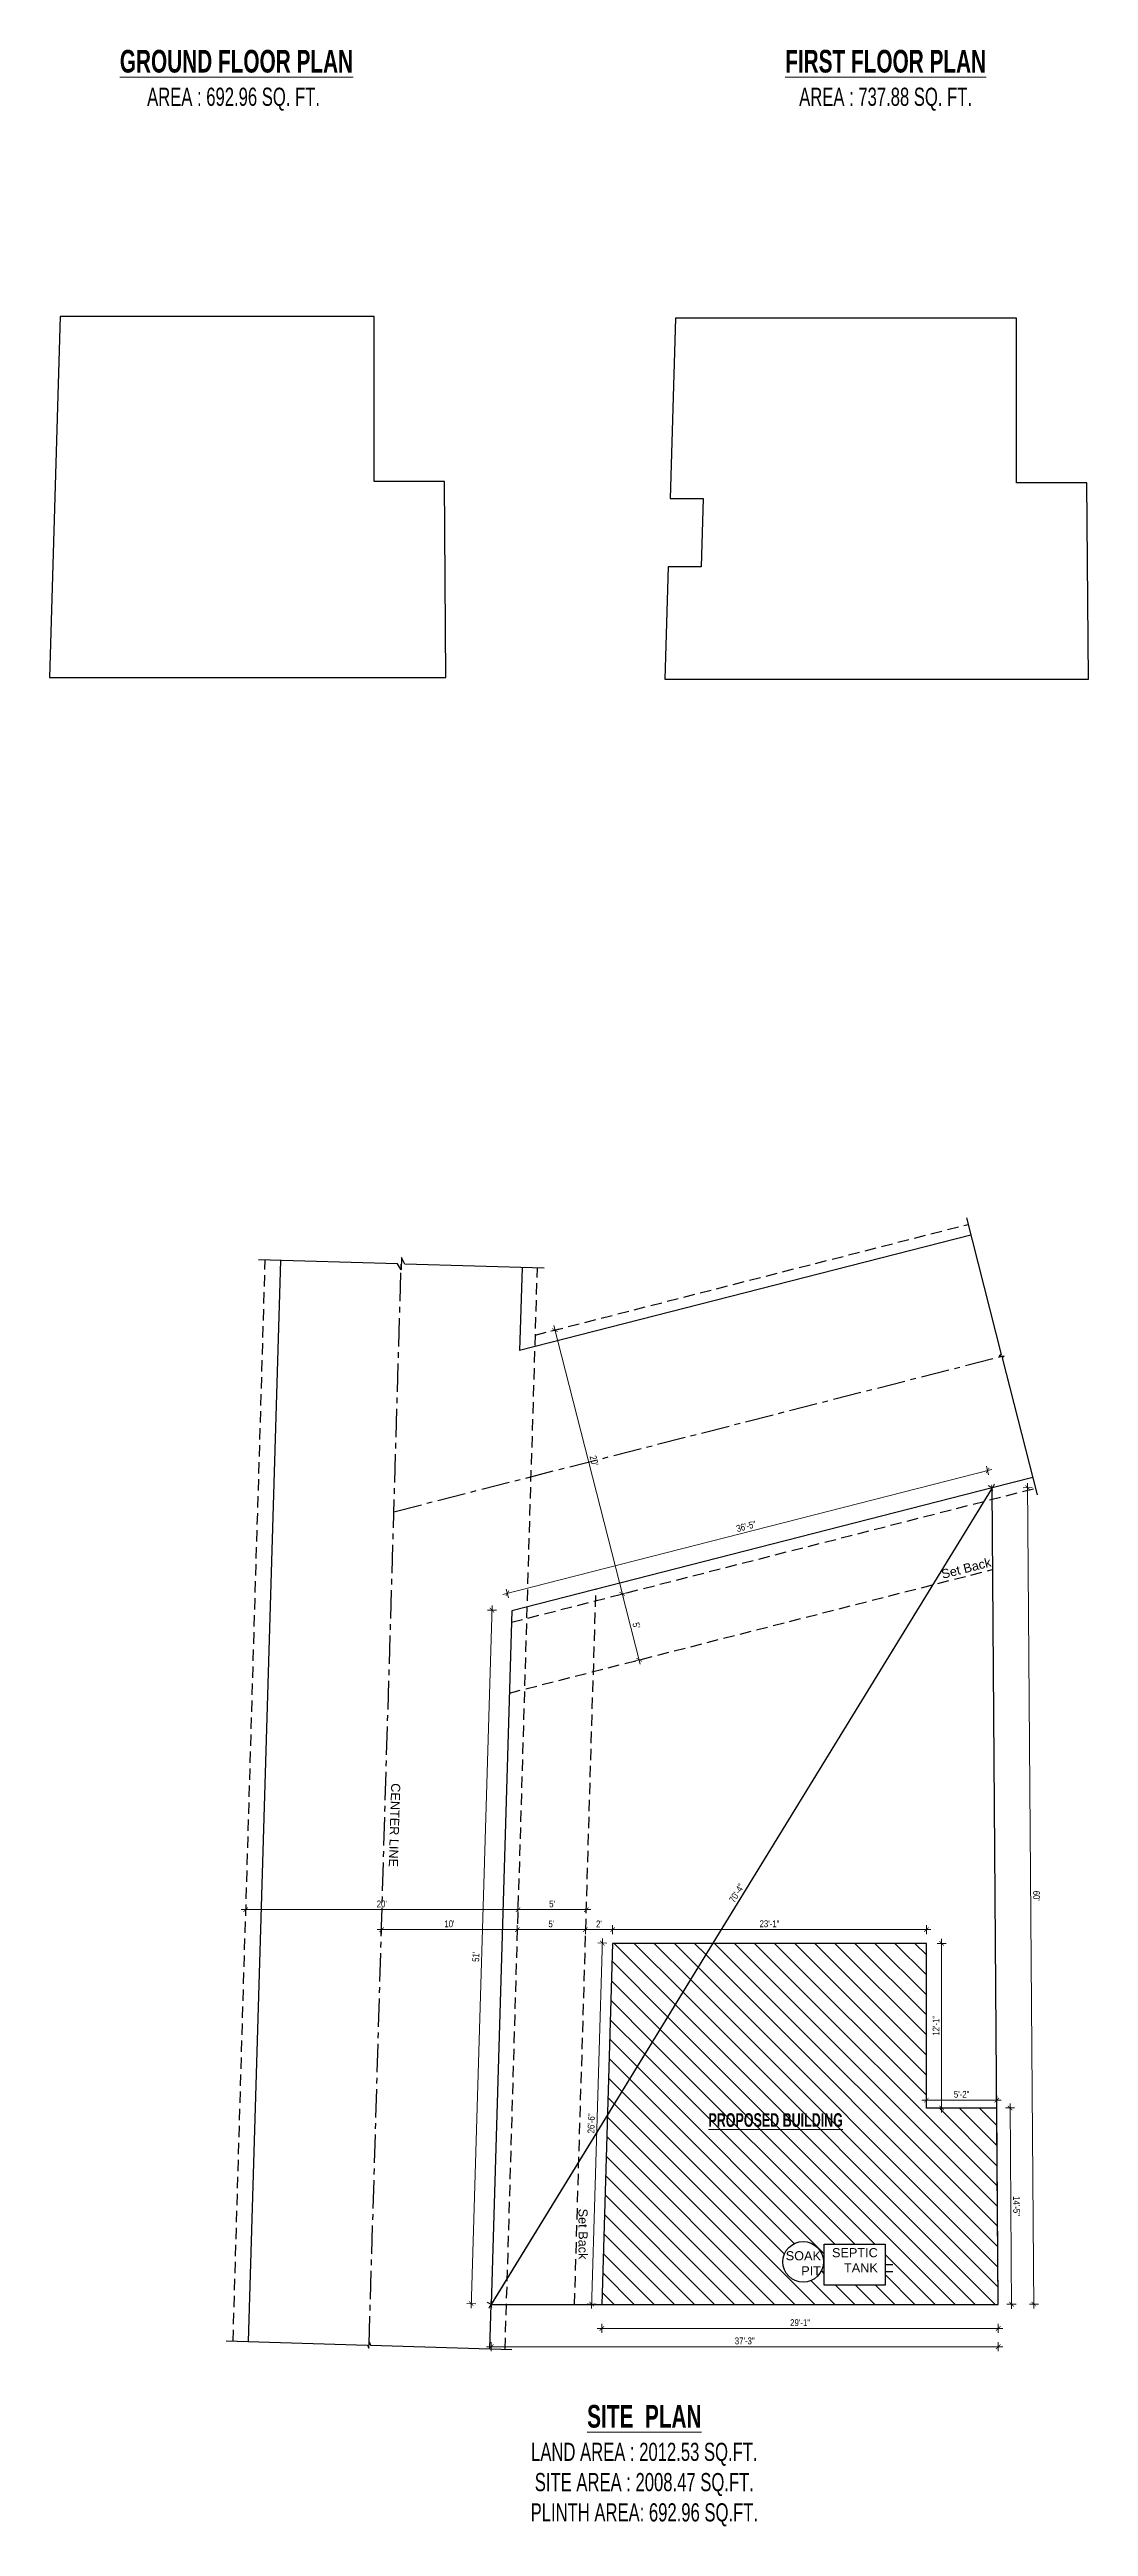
# Model space of a CAD drawing. Header units: inches. Extents: x -9985691 to 3643, y -3270716 to 4788.
# Drawn here: x -4975118 to -4974202, y -3267258 to -3265075 of the extents above; entities that cross this region are included whole.
import ezdxf

# ---------------------------------------------------------------- set-up
doc = ezdxf.new("R2010")
doc.units = ezdxf.units.IN
doc.header["$LTSCALE"] = 2
doc.header["$MEASUREMENT"] = 0
doc.header["$PDMODE"] = 34
doc.linetypes.add('CENTER', pattern=[2, 1.25, -0.25, 0.25, -0.25])
doc.linetypes.add('HIDDEN', pattern=[0.375, 0.25, -0.125])
doc.layers.get('0').update_dxf_attribs({"linetype": 'CONTINUOUS'})
doc.layers.get('DEFPOINTS').update_dxf_attribs({"color": 141, "linetype": 'CONTINUOUS'})
doc.layers.add('A-Hatch', color=7, linetype='CONTINUOUS')
doc.layers.add('furniture', color=31, linetype='CONTINUOUS')
for name, color, linetype, lineweight in [('DIM 1-100', 4, 'CONTINUOUS', 13), ('Text-100.w', 254, 'CONTINUOUS', 9), ('TEXTLAYER', 7, 'CONTINUOUS', 18), ('Toilet', 7, 'CONTINUOUS', 25)]:
    doc.layers.add(name, color=color, linetype=linetype, lineweight=lineweight)
doc.styles.add('Arial', font='arial.ttf', dxfattribs={"width": 0.8, "height": 12})
doc.styles.get("Standard").update_dxf_attribs({"font": 'ARIALN.TTF'})
doc.dimstyles.new('1 by 96', dxfattribs={"dimtxt": 6, "dimasz": 4, "dimexe": 4, "dimexo": 4, "dimgap": 2, "dimtad": 1, "dimdec": 0, "dimzin": 0, "dimdsep": 46, "dimlunit": 4, "dimtxsty": 'Standard', "dimblk": 'ARCHTICK', "dimcen": 0, "dimdle": 4, "dimadec": 0, "dimazin": 0, "dimtfac": 1, "dimtdec": 0, "dimtix": 1, "dimtofl": 0, "dimtmove": 1, "dimatfit": 3, "dimldrblk": 'ARCHTICK', "dimfxl": 4, "dimfxlon": 1, "dimtolj": 1, "dimtzin": 0, "dimlwd": -1, "dimlwe": -1, "dimarcsym": 0})

# ---------------------------------------------------------------- blocks, each defined once
blk = doc.blocks.new('_ArchTick')
at = {"color": 0, "linetype": 'ByBlock', "const_width": 0.15}
blk.add_lwpolyline([(-0.5, -0.5), (0.5, 0.5)], dxfattribs=at)
blk = doc.blocks.new('*D1276')
at = {"layer": 'DEFPOINTS', "color": 0, "ltscale": 0.5, "transparency": 16777216}
for p in [(-4974287.5, -3266342.9), (-4974729, -3267062.5), (-4974729, -3267062.5)]:
    blk.add_point(p, dxfattribs=at)
at = {"layer": 'DIM 1-100', "color": 0, "ltscale": 0.5, "transparency": 16777216}
for p, q in [((-4974285.4, -3266339.5), (-4974731.1, -3267065.9)), ((-4974287.5, -3266342.9), (-4974290.9, -3266340.8)), ((-4974729, -3267062.5), (-4974732.4, -3267060.4))]:
    blk.add_line(p, q, dxfattribs=at)
at = {"layer": 'DIM 1-100', "color": 0, "ltscale": 0.5, "transparency": 16777216, "xscale": 4, "yscale": 4, "zscale": 4}
for p, rotation in [((-4974287.5, -3266342.9), 58.47003300398777), ((-4974729, -3267062.5), 238.4700330039878)]:
    blk.add_blockref('_ArchTick', p, dxfattribs=dict(at, rotation=rotation))
at = {"layer": 'DIM 1-100', "color": 0, "ltscale": 0.5, "transparency": 16777216, "insert": (-4974512.6, -3266700), "char_height": 6, "attachment_point": 5, "rotation": 58.47}
blk.add_mtext('\\A1;70\'-4"', dxfattribs=at)
blk = doc.blocks.new('*D1277')
at = {"layer": 'DEFPOINTS', "color": 0, "ltscale": 0.5, "transparency": 16777216}
for p in [(-4974622, -3266732.2), (-4974622, -3266744.3), (-4974345.4, -3266744.3)]:
    blk.add_point(p, dxfattribs=at)
at = {"layer": 'DIM 1-100', "color": 0, "ltscale": 0.5, "transparency": 16777216}
for p, q in [((-4974341.4, -3266732.2), (-4974626, -3266732.2)), ((-4974622, -3266736.2), (-4974622, -3266728.2)), ((-4974345.4, -3266736.2), (-4974345.4, -3266728.2))]:
    blk.add_line(p, q, dxfattribs=at)
at = {"layer": 'DIM 1-100', "color": 0, "ltscale": 0.5, "transparency": 16777216, "xscale": 4, "yscale": 4, "zscale": 4, "rotation": 180}
blk.add_blockref('_ArchTick', (-4974622, -3266732.2), dxfattribs=at)
at = {"layer": 'DIM 1-100', "color": 0, "ltscale": 0.5, "transparency": 16777216, "xscale": 4, "yscale": 4, "zscale": 4}
blk.add_blockref('_ArchTick', (-4974345.4, -3266732.2), dxfattribs=at)
at = {"layer": 'DIM 1-100', "color": 0, "ltscale": 0.5, "transparency": 16777216, "insert": (-4974483.7, -3266727.1), "char_height": 6, "attachment_point": 5}
blk.add_mtext('\\A1;23\'-1"', dxfattribs=at)
blk = doc.blocks.new('*D1278')
at = {"layer": 'DEFPOINTS', "color": 0, "ltscale": 0.5, "transparency": 16777216}
for p in [(-4974622, -3266744.3), (-4974640.4, -3267062.2), (-4974631.5, -3267062.5)]:
    blk.add_point(p, dxfattribs=at)
at = {"layer": 'DIM 1-100', "color": 0, "ltscale": 0.5, "transparency": 16777216}
for p, q in [((-4974630.8, -3266740.1), (-4974640.5, -3267066.2)), ((-4974627, -3266744.2), (-4974635, -3266743.9)), ((-4974636.4, -3267062.3), (-4974644.4, -3267062.1))]:
    blk.add_line(p, q, dxfattribs=at)
at = {"layer": 'DIM 1-100', "color": 0, "ltscale": 0.5, "transparency": 16777216, "xscale": 4, "yscale": 4, "zscale": 4}
for p, rotation in [((-4974631, -3266744.1), 88.29686496680357), ((-4974640.4, -3267062.2), 268.2968649668036)]:
    blk.add_blockref('_ArchTick', p, dxfattribs=dict(at, rotation=rotation))
at = {"layer": 'DIM 1-100', "color": 0, "ltscale": 0.5, "transparency": 16777216, "insert": (-4974640.8, -3266903), "char_height": 6, "attachment_point": 5, "rotation": 88.2969}
blk.add_mtext('\\A1;26\'-6"', dxfattribs=at)
blk = doc.blocks.new('*D1279')
at = {"layer": 'DEFPOINTS', "color": 0, "ltscale": 0.5, "transparency": 16777216}
for p in [(-4974345.4, -3266744.3), (-4974331.9, -3266744.3), (-4974345.4, -3266889.5)]:
    blk.add_point(p, dxfattribs=at)
at = {"layer": 'DIM 1-100', "color": 0, "ltscale": 0.5, "transparency": 16777216}
for p, q in [((-4974335.9, -3266744.3), (-4974327.9, -3266744.3)), ((-4974331.9, -3266893.5), (-4974331.9, -3266740.3)), ((-4974335.9, -3266889.5), (-4974327.9, -3266889.5))]:
    blk.add_line(p, q, dxfattribs=at)
at = {"layer": 'DIM 1-100', "color": 0, "ltscale": 0.5, "transparency": 16777216, "xscale": 4, "yscale": 4, "zscale": 4}
for p, rotation in [((-4974331.9, -3266744.3), 90), ((-4974331.9, -3266889.5), 270)]:
    blk.add_blockref('_ArchTick', p, dxfattribs=dict(at, rotation=rotation))
at = {"layer": 'DIM 1-100', "color": 0, "ltscale": 0.5, "transparency": 16777216, "insert": (-4974336.9, -3266816.9), "char_height": 6, "attachment_point": 5, "rotation": 90}
blk.add_mtext('\\A1;12\'-1"', dxfattribs=at)
blk = doc.blocks.new('*D1280')
at = {"layer": 'DEFPOINTS', "color": 0, "ltscale": 0.5, "transparency": 16777216}
for p in [(-4974345.4, -3266882.5), (-4974345.4, -3266889.5), (-4974283.3, -3266889.5)]:
    blk.add_point(p, dxfattribs=at)
at = {"layer": 'DIM 1-100', "color": 0, "ltscale": 0.5, "transparency": 16777216}
for p, q in [((-4974279.3, -3266882.5), (-4974349.4, -3266882.5)), ((-4974345.4, -3266885.5), (-4974345.4, -3266878.5)), ((-4974283.3, -3266885.5), (-4974283.3, -3266878.5))]:
    blk.add_line(p, q, dxfattribs=at)
at = {"layer": 'DIM 1-100', "color": 0, "ltscale": 0.5, "transparency": 16777216, "xscale": 4, "yscale": 4, "zscale": 4}
for p, rotation in [((-4974345.4, -3266882.5), 180.000342055411), ((-4974283.3, -3266882.5), 0.0003420554109556661)]:
    blk.add_blockref('_ArchTick', p, dxfattribs=dict(at, rotation=rotation))
at = {"layer": 'DIM 1-100', "color": 0, "ltscale": 0.5, "transparency": 16777216, "insert": (-4974314.3, -3266877.4), "char_height": 6, "attachment_point": 5, "rotation": 0.0003}
blk.add_mtext('\\A1;5\'-2"', dxfattribs=at)
blk = doc.blocks.new('*D1281')
at = {"layer": 'DEFPOINTS', "color": 0, "ltscale": 0.5, "transparency": 16777216}
for p in [(-4974283.3, -3266889.5), (-4974271.6, -3266889.4), (-4974282, -3267062.5)]:
    blk.add_point(p, dxfattribs=at)
at = {"layer": 'DIM 1-100', "color": 0, "ltscale": 0.5, "transparency": 16777216}
for p, q in [((-4974275.6, -3266889.4), (-4974267.6, -3266889.3)), ((-4974270.2, -3267066.4), (-4974271.6, -3266885.4)), ((-4974274.3, -3267062.4), (-4974266.3, -3267062.3))]:
    blk.add_line(p, q, dxfattribs=at)
at = {"layer": 'DIM 1-100', "color": 0, "ltscale": 0.5, "transparency": 16777216, "xscale": 4, "yscale": 4, "zscale": 4}
for p, rotation in [((-4974271.6, -3266889.4), 90.44103127901413), ((-4974270.3, -3267062.4), 270.4410312790141)]:
    blk.add_blockref('_ArchTick', p, dxfattribs=dict(at, rotation=rotation))
at = {"layer": 'DIM 1-100', "color": 0, "ltscale": 0.5, "transparency": 16777216, "insert": (-4974265.9, -3266975.8), "char_height": 6, "attachment_point": 5, "rotation": 270.441}
blk.add_mtext('\\A1;14\'-5"', dxfattribs=at)
blk = doc.blocks.new('*D1282')
at = {"layer": 'DEFPOINTS', "color": 0, "ltscale": 0.5, "transparency": 16777216}
for p in [(-4974631.5, -3267062.5), (-4974282, -3267062.5), (-4974282, -3267083.7)]:
    blk.add_point(p, dxfattribs=at)
at = {"layer": 'DIM 1-100', "color": 0, "ltscale": 0.5, "transparency": 16777216}
for p, q in [((-4974635.5, -3267083.7), (-4974278, -3267083.7)), ((-4974631.5, -3267079.7), (-4974631.5, -3267087.7)), ((-4974282, -3267079.7), (-4974282, -3267087.7))]:
    blk.add_line(p, q, dxfattribs=at)
at = {"layer": 'DIM 1-100', "color": 0, "ltscale": 0.5, "transparency": 16777216, "xscale": 4, "yscale": 4, "zscale": 4, "rotation": 180}
blk.add_blockref('_ArchTick', (-4974631.5, -3267083.7), dxfattribs=at)
at = {"layer": 'DIM 1-100', "color": 0, "ltscale": 0.5, "transparency": 16777216, "xscale": 4, "yscale": 4, "zscale": 4}
blk.add_blockref('_ArchTick', (-4974282, -3267083.7), dxfattribs=at)
at = {"layer": 'DIM 1-100', "color": 0, "ltscale": 0.5, "transparency": 16777216, "insert": (-4974456.7, -3267078.6), "char_height": 6, "attachment_point": 5}
blk.add_mtext('\\A1;29\'-1"', dxfattribs=at)
blk = doc.blocks.new('*D1283')
at = {"layer": 'DEFPOINTS', "color": 0, "ltscale": 0.5, "transparency": 16777216}
for p in [(-4974710.8, -3266451.1), (-4974746.5, -3267061.9), (-4974729, -3267062.5)]:
    blk.add_point(p, dxfattribs=at)
at = {"layer": 'DIM 1-100', "color": 0, "ltscale": 0.5, "transparency": 16777216}
for p, q in [((-4974728.2, -3266446.6), (-4974746.6, -3267065.9)), ((-4974724.3, -3266450.7), (-4974732.3, -3266450.5)), ((-4974742.5, -3267062.1), (-4974750.5, -3267061.8))]:
    blk.add_line(p, q, dxfattribs=at)
at = {"layer": 'DIM 1-100', "color": 0, "ltscale": 0.5, "transparency": 16777216, "xscale": 4, "yscale": 4, "zscale": 4}
for p, rotation in [((-4974728.3, -3266450.6), 88.29686496683945), ((-4974746.5, -3267061.9), 268.2968649668395)]:
    blk.add_blockref('_ArchTick', p, dxfattribs=dict(at, rotation=rotation))
at = {"layer": 'DIM 1-100', "color": 0, "ltscale": 0.5, "transparency": 16777216, "insert": (-4974742.5, -3266756.1), "char_height": 6, "attachment_point": 5, "rotation": 88.2969}
blk.add_mtext("\\A1;51'", dxfattribs=at)
blk = doc.blocks.new('*D1284')
at = {"layer": 'DEFPOINTS', "color": 0, "ltscale": 0.5, "transparency": 16777216}
for p in [(-4974729, -3267062.5), (-4974282, -3267062.5), (-4974282, -3267099.8)]:
    blk.add_point(p, dxfattribs=at)
at = {"layer": 'DIM 1-100', "color": 0, "ltscale": 0.5, "transparency": 16777216}
for p, q in [((-4974733, -3267099.8), (-4974278, -3267099.8)), ((-4974729, -3267095.8), (-4974729, -3267103.8)), ((-4974282, -3267095.8), (-4974282, -3267103.8))]:
    blk.add_line(p, q, dxfattribs=at)
at = {"layer": 'DIM 1-100', "color": 0, "ltscale": 0.5, "transparency": 16777216, "xscale": 4, "yscale": 4, "zscale": 4, "rotation": 180}
blk.add_blockref('_ArchTick', (-4974729, -3267099.8), dxfattribs=at)
at = {"layer": 'DIM 1-100', "color": 0, "ltscale": 0.5, "transparency": 16777216, "xscale": 4, "yscale": 4, "zscale": 4}
blk.add_blockref('_ArchTick', (-4974282, -3267099.8), dxfattribs=at)
at = {"layer": 'DIM 1-100', "color": 0, "ltscale": 0.5, "transparency": 16777216, "insert": (-4974505.5, -3267094.7), "char_height": 6, "attachment_point": 5}
blk.add_mtext('\\A1;37\'-3"', dxfattribs=at)
blk = doc.blocks.new('*D1285')
at = {"layer": 'DEFPOINTS', "color": 0, "ltscale": 0.5, "transparency": 16777216}
for p in [(-4974287.5, -3266342.9), (-4974256.1, -3266342.7), (-4974282, -3267062.5)]:
    blk.add_point(p, dxfattribs=at)
at = {"layer": 'DIM 1-100', "color": 0, "ltscale": 0.5, "transparency": 16777216}
for p, q in [((-4974260.1, -3266342.7), (-4974252.1, -3266342.6)), ((-4974250.5, -3267066.2), (-4974256.1, -3266338.7)), ((-4974254.6, -3267062.2), (-4974246.6, -3267062.2))]:
    blk.add_line(p, q, dxfattribs=at)
at = {"layer": 'DIM 1-100', "color": 0, "ltscale": 0.5, "transparency": 16777216, "xscale": 4, "yscale": 4, "zscale": 4}
for p, rotation in [((-4974256.1, -3266342.7), 90.44103127908309), ((-4974250.6, -3267062.2), 270.4410312790831)]:
    blk.add_blockref('_ArchTick', p, dxfattribs=dict(at, rotation=rotation))
at = {"layer": 'DIM 1-100', "color": 0, "ltscale": 0.5, "transparency": 16777216, "insert": (-4974248.3, -3266702.4), "char_height": 6, "attachment_point": 5, "rotation": 270.441}
blk.add_mtext("\\A1;60'", dxfattribs=at)
blk = doc.blocks.new('*D1286')
at = {"layer": 'DEFPOINTS', "color": 0, "ltscale": 0.5, "transparency": 16777216}
for p in [(-4974287.5, -3266342.9), (-4974714.7, -3266435.8), (-4974710.8, -3266451.1)]:
    blk.add_point(p, dxfattribs=at)
at = {"layer": 'DIM 1-100', "color": 0, "ltscale": 0.5, "transparency": 16777216}
for p, q in [((-4974290.5, -3266331.5), (-4974292.4, -3266323.8)), ((-4974287.6, -3266326.6), (-4974718.6, -3266436.8)), ((-4974713.7, -3266439.7), (-4974715.7, -3266432))]:
    blk.add_line(p, q, dxfattribs=at)
at = {"layer": 'DIM 1-100', "color": 0, "ltscale": 0.5, "transparency": 16777216, "xscale": 4, "yscale": 4, "zscale": 4}
for p, rotation in [((-4974291.4, -3266327.6), 14.34184322716212), ((-4974714.7, -3266435.8), 194.3418432271622)]:
    blk.add_blockref('_ArchTick', p, dxfattribs=dict(at, rotation=rotation))
at = {"layer": 'DIM 1-100', "color": 0, "ltscale": 0.5, "transparency": 16777216, "insert": (-4974504.3, -3266376.8), "char_height": 6, "attachment_point": 5, "rotation": 14.3418}
blk.add_mtext('\\A1;36\'-5"', dxfattribs=at)
blk = doc.blocks.new('*D1287')
at = {"layer": 'DEFPOINTS', "color": 0, "ltscale": 0.5, "transparency": 16777216}
for p in [(-4974646, -3266732.2), (-4974646, -3266743.6), (-4974622, -3266744.3)]:
    blk.add_point(p, dxfattribs=at)
at = {"layer": 'DIM 1-100', "color": 0, "ltscale": 0.5, "transparency": 16777216}
for p, q in [((-4974618, -3266732.2), (-4974650, -3266732.2)), ((-4974646, -3266736.2), (-4974646, -3266728.2)), ((-4974622, -3266736.2), (-4974622, -3266728.2))]:
    blk.add_line(p, q, dxfattribs=at)
at = {"layer": 'DIM 1-100', "color": 0, "ltscale": 0.5, "transparency": 16777216, "xscale": 4, "yscale": 4, "zscale": 4, "rotation": 180}
blk.add_blockref('_ArchTick', (-4974646, -3266732.2), dxfattribs=at)
at = {"layer": 'DIM 1-100', "color": 0, "ltscale": 0.5, "transparency": 16777216, "xscale": 4, "yscale": 4, "zscale": 4}
blk.add_blockref('_ArchTick', (-4974622, -3266732.2), dxfattribs=at)
at = {"layer": 'DIM 1-100', "color": 0, "ltscale": 0.5, "transparency": 16777216, "insert": (-4974634, -3266727.2), "char_height": 6, "attachment_point": 5}
blk.add_mtext("\\A1;2'", dxfattribs=at)
blk = doc.blocks.new('*D1288')
at = {"layer": 'DEFPOINTS', "color": 0, "ltscale": 0.5, "transparency": 16777216}
for p in [(-4974825.6, -3266728.7), (-4974825.6, -3266732.2), (-4974706, -3266741.8)]:
    blk.add_point(p, dxfattribs=at)
at = {"layer": 'DIM 1-100', "color": 0, "ltscale": 0.5, "transparency": 16777216}
for p, q in [((-4974702, -3266732.2), (-4974829.6, -3266732.2)), ((-4974825.6, -3266732.2), (-4974825.6, -3266736.2)), ((-4974706, -3266736.2), (-4974706, -3266728.2))]:
    blk.add_line(p, q, dxfattribs=at)
at = {"layer": 'DIM 1-100', "color": 0, "ltscale": 0.5, "transparency": 16777216, "xscale": 4, "yscale": 4, "zscale": 4, "rotation": 180}
blk.add_blockref('_ArchTick', (-4974825.6, -3266732.2), dxfattribs=at)
at = {"layer": 'DIM 1-100', "color": 0, "ltscale": 0.5, "transparency": 16777216, "xscale": 4, "yscale": 4, "zscale": 4}
blk.add_blockref('_ArchTick', (-4974706, -3266732.2), dxfattribs=at)
at = {"layer": 'DIM 1-100', "color": 0, "ltscale": 0.5, "transparency": 16777216, "insert": (-4974765.8, -3266727.1), "char_height": 6, "attachment_point": 5}
blk.add_mtext("\\A1;10'", dxfattribs=at)
blk = doc.blocks.new('*D1289')
at = {"layer": 'DEFPOINTS', "color": 0, "ltscale": 0.5, "transparency": 16777216}
for p in [(-4974646, -3266732.2), (-4974706, -3266741.8), (-4974646, -3266743.6)]:
    blk.add_point(p, dxfattribs=at)
at = {"layer": 'DIM 1-100', "color": 0, "ltscale": 0.5, "transparency": 16777216}
for p, q in [((-4974710, -3266732.2), (-4974642, -3266732.2)), ((-4974706, -3266736.2), (-4974706, -3266728.2)), ((-4974646, -3266736.2), (-4974646, -3266728.2))]:
    blk.add_line(p, q, dxfattribs=at)
at = {"layer": 'DIM 1-100', "color": 0, "ltscale": 0.5, "transparency": 16777216, "xscale": 4, "yscale": 4, "zscale": 4, "rotation": 180}
blk.add_blockref('_ArchTick', (-4974706, -3266732.2), dxfattribs=at)
at = {"layer": 'DIM 1-100', "color": 0, "ltscale": 0.5, "transparency": 16777216, "xscale": 4, "yscale": 4, "zscale": 4}
blk.add_blockref('_ArchTick', (-4974646, -3266732.2), dxfattribs=at)
at = {"layer": 'DIM 1-100', "color": 0, "ltscale": 0.5, "transparency": 16777216, "insert": (-4974676, -3266727.2), "char_height": 6, "attachment_point": 5}
blk.add_mtext("\\A1;5'", dxfattribs=at)
blk = doc.blocks.new('*D1290')
at = {"layer": 'DEFPOINTS', "color": 0, "ltscale": 0.5, "transparency": 16777216}
for p in [(-4974945.4, -3266717.8), (-4974705.4, -3266714.6), (-4974705.4, -3266722.4)]:
    blk.add_point(p, dxfattribs=at)
at = {"layer": 'DIM 1-100', "color": 0, "ltscale": 0.5, "transparency": 16777216}
for p, q in [((-4974949.4, -3266714.6), (-4974701.4, -3266714.6)), ((-4974945.4, -3266714.6), (-4974945.4, -3266710.6)), ((-4974705.4, -3266718.4), (-4974705.4, -3266710.6))]:
    blk.add_line(p, q, dxfattribs=at)
at = {"layer": 'DIM 1-100', "color": 0, "ltscale": 0.5, "transparency": 16777216, "xscale": 4, "yscale": 4, "zscale": 4, "rotation": 180}
blk.add_blockref('_ArchTick', (-4974945.4, -3266714.6), dxfattribs=at)
at = {"layer": 'DIM 1-100', "color": 0, "ltscale": 0.5, "transparency": 16777216, "xscale": 4, "yscale": 4, "zscale": 4}
blk.add_blockref('_ArchTick', (-4974705.4, -3266714.6), dxfattribs=at)
at = {"layer": 'DIM 1-100', "color": 0, "ltscale": 0.5, "transparency": 16777216, "insert": (-4974825.4, -3266709.6), "char_height": 6, "attachment_point": 5}
blk.add_mtext("\\A1;20'", dxfattribs=at)
blk = doc.blocks.new('*D1291')
at = {"layer": 'DEFPOINTS', "color": 0, "ltscale": 0.5, "transparency": 16777216}
for p in [(-4974645.2, -3266714.6), (-4974645.2, -3266717.6), (-4974705.4, -3266722.4)]:
    blk.add_point(p, dxfattribs=at)
at = {"layer": 'DIM 1-100', "color": 0, "ltscale": 0.5, "transparency": 16777216}
for p, q in [((-4974709.4, -3266714.6), (-4974641.2, -3266714.6)), ((-4974705.4, -3266718.4), (-4974705.4, -3266710.6)), ((-4974645.2, -3266714.6), (-4974645.2, -3266710.6))]:
    blk.add_line(p, q, dxfattribs=at)
at = {"layer": 'DIM 1-100', "color": 0, "ltscale": 0.5, "transparency": 16777216, "xscale": 4, "yscale": 4, "zscale": 4, "rotation": 180}
blk.add_blockref('_ArchTick', (-4974705.4, -3266714.6), dxfattribs=at)
at = {"layer": 'DIM 1-100', "color": 0, "ltscale": 0.5, "transparency": 16777216, "xscale": 4, "yscale": 4, "zscale": 4}
blk.add_blockref('_ArchTick', (-4974645.2, -3266714.6), dxfattribs=at)
at = {"layer": 'DIM 1-100', "color": 0, "ltscale": 0.5, "transparency": 16777216, "insert": (-4974675.3, -3266709.6), "char_height": 6, "attachment_point": 5}
blk.add_mtext("\\A1;5'", dxfattribs=at)
blk = doc.blocks.new('*D1292')
at = {"layer": 'DEFPOINTS', "color": 0, "ltscale": 0.5, "transparency": 16777216}
for p in [(-4974634.3, -3266441.6), (-4974598.6, -3266494.4), (-4974619.5, -3266499.8)]:
    blk.add_point(p, dxfattribs=at)
at = {"layer": 'DIM 1-100', "color": 0, "ltscale": 0.5, "transparency": 16777216}
for p, q in [((-4974614.5, -3266432.4), (-4974597.6, -3266498.3)), ((-4974617.3, -3266437.3), (-4974609.6, -3266435.3)), ((-4974602.5, -3266495.4), (-4974594.7, -3266493.4))]:
    blk.add_line(p, q, dxfattribs=at)
at = {"layer": 'DIM 1-100', "color": 0, "ltscale": 0.5, "transparency": 16777216, "xscale": 4, "yscale": 4, "zscale": 4}
for p, rotation in [((-4974613.5, -3266436.3), 104.3418432280204), ((-4974598.6, -3266494.4), 284.3418432280204)]:
    blk.add_blockref('_ArchTick', p, dxfattribs=dict(at, rotation=rotation))
at = {"layer": 'DIM 1-100', "color": 0, "ltscale": 0.5, "transparency": 16777216, "insert": (-4974601.1, -3266464.1), "char_height": 6, "attachment_point": 5, "rotation": 284.3418}
blk.add_mtext("\\A1;5'", dxfattribs=at)
blk = doc.blocks.new('*D1294')
at = {"layer": 'DEFPOINTS', "color": 0, "ltscale": 0.5, "transparency": 16777216}
for p in [(-4974690.1, -3266208.2), (-4974672.9, -3266203.8), (-4974619.3, -3266437.8)]:
    blk.add_point(p, dxfattribs=at)
at = {"layer": 'DIM 1-100', "color": 0, "ltscale": 0.5, "transparency": 16777216}
for p, q in [((-4974676.8, -3266204.8), (-4974669, -3266202.8)), ((-4974612.5, -3266440.2), (-4974673.9, -3266199.9)), ((-4974615.4, -3266436.8), (-4974609.6, -3266435.3))]:
    blk.add_line(p, q, dxfattribs=at)
at = {"layer": 'DIM 1-100', "color": 0, "ltscale": 0.5, "transparency": 16777216, "xscale": 4, "yscale": 4, "zscale": 4}
for p, rotation in [((-4974672.9, -3266203.8), 104.3418432280204), ((-4974613.5, -3266436.3), 284.3418432280204)]:
    blk.add_blockref('_ArchTick', p, dxfattribs=dict(at, rotation=rotation))
at = {"layer": 'DIM 1-100', "color": 0, "ltscale": 0.5, "transparency": 16777216, "insert": (-4974638.3, -3266318.8), "char_height": 6, "attachment_point": 5, "rotation": 284.3418}
blk.add_mtext("\\A1;20'", dxfattribs=at)

msp = doc.modelspace()

# ---------------------------------------------------------------- hatches: boundary and pattern name
at = {"layer": 'A-Hatch'}
h = msp.add_hatch(dxfattribs=at)
h.set_pattern_fill('ANSI31', color=256, scale=100, angle=-90)
h.paths.add_polyline_path([(-4974345.4, -3266744.3), (-4974533.8, -3266744.3), (-4974626.5, -3266895.4), (-4974631.5, -3267062.5), (-4974282, -3267062.5), (-4974283.3, -3266889.5), (-4974345.4, -3266889.5)])
h.paths.add_polyline_path([(-4974381.8, -3267009.4), (-4974381.8, -3267045.4), (-4974435.4, -3267045.4), (-4974436.1, -3267025, -1), (-4974471.9, -3267025, -1), (-4974436.1, -3267025), (-4974435.4, -3267009.4)], flags=16)
h.paths.add_polyline_path([(-4974471.4, -3267041.4), (-4974436.1, -3267041.4), (-4974436.1, -3267011.6), (-4974471.4, -3267011.6)], flags=24)
h.paths.add_polyline_path([(-4974430.2, -3267038.7), (-4974385.8, -3267038.7), (-4974385.8, -3267008.9), (-4974430.2, -3267008.9)], flags=8)
h.paths.add_polyline_path([(-4974540.5, -3266912.6), (-4974416, -3266912.6), (-4974416, -3266887.5), (-4974540.5, -3266887.5)], flags=24)
h = msp.add_hatch(dxfattribs=at)
h.set_pattern_fill('ANSI31', color=256, scale=100, angle=-90)
h.paths.add_polyline_path([(-4974533.8, -3266744.3), (-4974622, -3266744.3), (-4974626.5, -3266895.4)], flags=17)
h.paths.add_polyline_path([(-4974540.5, -3266912.6), (-4974416, -3266912.6), (-4974416, -3266887.5), (-4974540.5, -3266887.5)], flags=24)

# ---------------------------------------------------------------- linework, layer by layer
at = {"ltscale": 0.5}
for p, q in [((-4974306.2, -3266120.1), (-4974704, -3266221.8)), ((-4974914.7, -3266142.4), (-4974943.1, -3267095.3)), ((-4974701.8, -3266148.7), (-4974704, -3266221.8)), ((-4974287.5, -3266342.9), (-4974729, -3267062.5)), ((-4974251.6, -3266333.7), (-4974287.5, -3266342.9)), ((-4974730.2, -3267101.6), (-4974729, -3267062.5))]:
    msp.add_line(p, q, dxfattribs=at)
for points in [[(-4974832.2, -3265310.6), (-4975108.9, -3265310.6), (-4975118.3, -3265628.8), (-4974768.9, -3265628.8), (-4974770.2, -3265455.8), (-4974832.2, -3265455.8)], [(-4974573, -3265531), (-4974575.9, -3265630), (-4974551.9, -3265630), (-4974202.5, -3265630), (-4974203.8, -3265457), (-4974265.8, -3265457), (-4974265.8, -3265311.9), (-4974542.5, -3265311.9), (-4974566.5, -3265311.9), (-4974571.2, -3265471), (-4974542.2, -3265471), (-4974544, -3265531)], [(-4974282, -3267062.5), (-4974287.5, -3266342.9), (-4974710.8, -3266451.1), (-4974729, -3267062.5)], [(-4974345.4, -3266744.3), (-4974622, -3266744.3), (-4974631.5, -3267062.5), (-4974282, -3267062.5), (-4974283.3, -3266889.5), (-4974345.4, -3266889.5)]]:
    msp.add_lwpolyline(points, close=True, dxfattribs=at)
at = {"linetype": 'Continuous', "ltscale": 0.5}
for points in [[(-4974310.1, -3266104.8), (-4974279.3, -3266225.4), (-4974281.3, -3266226.9), (-4974276.9, -3266226.9), (-4974278.6, -3266228.2), (-4974247.7, -3266349)], [(-4974682.3, -3266149.3), (-4974805.1, -3266145.7), (-4974808.1, -3266139.9), (-4974808.4, -3266150.7), (-4974811.6, -3266145.5), (-4974934.2, -3266141.8)], [(-4974962.6, -3267094.7), (-4974837.9, -3267098.4), (-4974836.8, -3267101), (-4974836.5, -3267095.4), (-4974835.5, -3267098.5), (-4974710.7, -3267102.2)]]:
    msp.add_lwpolyline(points, dxfattribs=at)
at = {"layer": 'furniture', "ltscale": 7}
for p, q in [((-4974381.8, -3267027.4), (-4974375, -3267027.4)), ((-4974381.8, -3267033.4), (-4974375, -3267033.4))]:
    msp.add_line(p, q, dxfattribs=at)
msp.add_lwpolyline([(-4974435.4, -3267045.4), (-4974435.4, -3267009.4), (-4974381.8, -3267009.4), (-4974381.8, -3267045.4)], close=True, dxfattribs=at)
msp.add_circle((-4974454, -3267025), 17.9, dxfattribs=at)
at = {"layer": 'Toilet', "linetype": 'HIDDEN', "ltscale": 20}
for p, q in [((-4974690.1, -3266208.2), (-4974308.6, -3266110.6)), ((-4974956.6, -3267094.9), (-4974928.2, -3266142)), ((-4974716.7, -3267102), (-4974688.3, -3266149.1)), ((-4974711.1, -3266461.3), (-4974249.2, -3266343.2)), ((-4974713, -3266523.7), (-4974287, -3266414.8)), ((-4974655.5, -3267062.5), (-4974636.7, -3266432.2))]:
    msp.add_line(p, q, dxfattribs=at)
at = {"layer": 'Toilet', "linetype": 'CENTER', "ltscale": 10}
for p, q in [((-4974836.6, -3267097.8), (-4974808.3, -3266145.6)), ((-4974814.8, -3266363.9), (-4974278.9, -3266226.9))]:
    msp.add_line(p, q, dxfattribs=at)

# ---------------------------------------------------------------- texts
at = {"layer": 'Text-100.w', "width": 569.102, "attachment_point": 2, "style": 'Arial'}
for s, insert, char_height in [('\\A1;{\\fArial Narrow|b1|i0|c0|p34;\\L GROUND FLOOR PLAN\\P\\fArial Narrow|b0|i0|c0|p34;\\H0.8x;\\lAREA : 692.96 SQ. FT.\\H1.02306x; }', (-4974956.1, -3265075.5), 20), ('\\A1;{\\fArial Narrow|b1|i0|c0|p34;\\LFIRST FLOOR PLAN\\P\\fArial Narrow|b0|i0|c0|p34;\\H0.8x;\\lAREA : 737.88 SQ. FT.\\H1.02306x; }', (-4974381.3, -3265075.5), 20), ('\\A1;{\\fArial Narrow|b1|i0|c0|p34;\\LPROPOSED BUILDING}', (-4974478.2, -3266894), 12), ('\\A1;{\\fArial Narrow|b1|i0|c0|p34;\\LSITE  PLAN\\P\\fArial Narrow|b0|i0|c0|p34;\\H0.8x;\\lLAND AREA : 2012.53 SQ.FT.\\PSITE AREA : 2008.47 SQ.FT.\\PPLINTH AREA: 692.96 SQ.FT.}', (-4974594, -3267151.1), 20)]:
    msp.add_mtext(s, dxfattribs=dict(at, insert=insert, char_height=char_height))
at = {"layer": 'TEXTLAYER', "ltscale": 5, "char_height": 8, "width": 90.522, "attachment_point": 1}
for s, insert, rotation in [('{\\fArial|b0|i0|c0|p34;Set Back}', (-4974332.9, -3266415.3), 14.3418), ('{\\fArial|b0|i0|c0|p34;CENTER LINE}', (-4974809.1, -3266603.3), 268.2969), ('{\\fArial|b0|i0|c0|p34;Set Back}', (-4974644, -3266978.1), 270)]:
    msp.add_mtext(s, dxfattribs=dict(at, insert=insert, rotation=rotation))
at = {"layer": 'TEXTLAYER', "ltscale": 5, "char_height": 8, "width": 90.522, "attachment_point": 3}
for s, insert in [('{\\fArial|b0|i0|c0|p34;SOAK \\P  PIT}', (-4974438.3, -3267015.6)), ('{\\fArial|b0|i0|c0|p34;SEPTIC \\PTANK}', (-4974388.2, -3267012.9))]:
    msp.add_mtext(s, dxfattribs=dict(at, insert=insert))

# ---------------------------------------------------------------- dimensions: what is measured, and where the dimension line sits
at = {"layer": 'DIM 1-100', "ltscale": 0.5}
for base, p1, p2, angle, picture, middle in [((-4974672.9, -3266203.8), (-4974619.3, -3266437.8), (-4974690.1, -3266208.2), 104.3418, '*D1294', (-4974638.3, -3266318.8)), ((-4974331.9, -3266744.3), (-4974345.4, -3266889.5), (-4974345.4, -3266744.3), 90, '*D1279', (-4974336.9, -3266816.9))]:
    dim = msp.add_linear_dim(base=base, p1=p1, p2=p2, angle=angle, dimstyle='1 by 96', dxfattribs=at)
    dim.commit()
    dim.dimension.update_dxf_attribs({"geometry": picture, "text_midpoint": middle})
for p1, p2, distance, picture, middle in [((-4974287.5, -3266342.9), (-4974710.8, -3266451.1), -15.8, '*D1286', (-4974504.3, -3266376.8)), ((-4974287.5, -3266342.9), (-4974729, -3267062.5), 0, '*D1276', (-4974512.6, -3266700)), ((-4974282, -3267062.5), (-4974287.5, -3266342.9), -31.4, '*D1285', (-4974248.3, -3266702.4)), ((-4974634.3, -3266441.6), (-4974619.5, -3266499.8), 21.5, '*D1292', (-4974601.1, -3266464.1)), ((-4974710.8, -3266451.1), (-4974729, -3267062.5), -17.5, '*D1283', (-4974742.5, -3266756.1)), ((-4974622, -3266744.3), (-4974631.5, -3267062.5), -9, '*D1278', (-4974640.8, -3266903)), ((-4974283.3, -3266889.5), (-4974345.4, -3266889.5), -7, '*D1280', (-4974314.3, -3266877.4)), ((-4974282, -3267062.5), (-4974283.3, -3266889.5), -11.7, '*D1281', (-4974265.9, -3266975.8))]:
    dim = msp.add_aligned_dim(p1=p1, p2=p2, distance=distance, dimstyle='1 by 96', dxfattribs=at)
    dim.commit()
    dim.dimension.update_dxf_attribs({"geometry": picture, "text_midpoint": middle})
for base, p1, p2, picture, middle in [((-4974705.4, -3266714.6), (-4974945.4, -3266717.8), (-4974705.4, -3266722.4), '*D1290', (-4974825.4, -3266709.6)), ((-4974645.2, -3266714.6), (-4974705.4, -3266722.4), (-4974645.2, -3266717.6), '*D1291', (-4974675.3, -3266709.6)), ((-4974825.6, -3266732.2), (-4974706, -3266741.8), (-4974825.6, -3266728.7), '*D1288', (-4974765.8, -3266727.1)), ((-4974646, -3266732.2), (-4974706, -3266741.8), (-4974646, -3266743.6), '*D1289', (-4974676, -3266727.2)), ((-4974646, -3266732.2), (-4974622, -3266744.3), (-4974646, -3266743.6), '*D1287', (-4974634, -3266727.2)), ((-4974622, -3266732.2), (-4974345.4, -3266744.3), (-4974622, -3266744.3), '*D1277', (-4974483.7, -3266727.1)), ((-4974282, -3267099.8), (-4974729, -3267062.5), (-4974282, -3267062.5), '*D1284', (-4974505.5, -3267094.7)), ((-4974282.0008, -3267083.6786), (-4974631.4577, -3267062.4541), (-4974282.0008, -3267062.4541), '*D1282', (-4974456.7293, -3267078.6152))]:
    dim = msp.add_linear_dim(base=base, p1=p1, p2=p2, dimstyle='1 by 96', dxfattribs=at)
    dim.commit()
    dim.dimension.update_dxf_attribs({"geometry": picture, "text_midpoint": middle})

doc.saveas('drawing.dxf')
